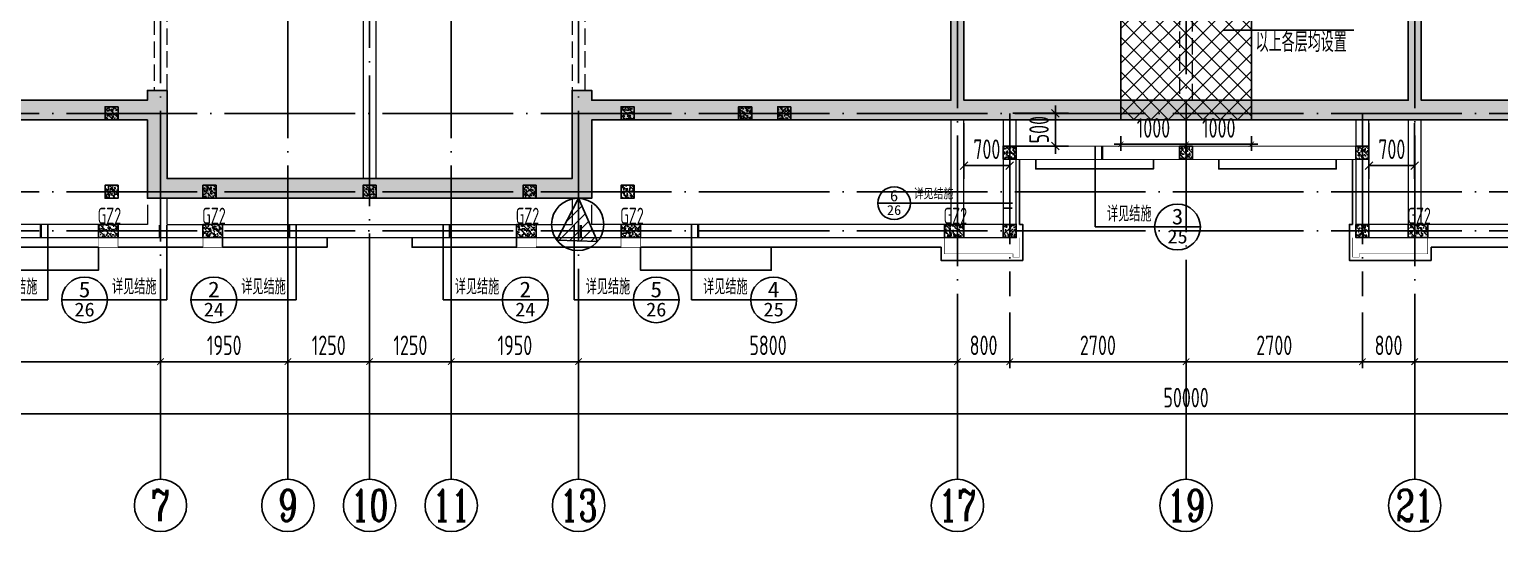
# Model space of a CAD drawing. Extents: x -668857 to 154266, y -275694 to 291306.
# Drawn here: x -219674 to -197167, y 189597 to 197281 of the extents above; entities that cross this region are included whole.
import ezdxf
from ezdxf.enums import TextEntityAlignment as Align

# ---------------------------------------------------------------- set-up
doc = ezdxf.new("R2010")
doc.units = 0
doc.header["$LTSCALE"] = 1000
doc.linetypes.add('DASH', pattern=[0.35, 0.25, -0.1])
doc.linetypes.add('DOTE', pattern=[2.42, 2, -0.2, 0.02, -0.2])
doc.layers.get('0').update_dxf_attribs({"linetype": 'CONTINUOUS'})
doc.layers.get('DEFPOINTS').update_dxf_attribs({"linetype": 'CONTINUOUS'})
for name, color, linetype in [('A-AXIS', 1, 'CONTINUOUS'), ('A-DOTE', 10, 'DOTE'), ('AXIS_NUM', 7, 'CONTINUOUS'), ('DIM', 2, 'CONTINUOUS'), ('DIM_IDEN', 67, 'CONTINUOUS'), ('PUB_TEXT', 2, 'CONTINUOUS'), ('ROOF', 183, 'CONTINUOUS'), ('S-L主梁线', 4, 'DASH'), ('S-Q墙填充', 252, 'CONTINUOUS'), ('S-Q墙实线', 6, 'CONTINUOUS'), ('S-Q墙标注', 3, 'CONTINUOUS'), ('S-X详图标注', 3, 'CONTINUOUS'), ('S-Y一般标注', 3, 'CONTINUOUS'), ('S-构造柱', 212, 'CONTINUOUS'), ('S-构造柱编号', 130, 'CONTINUOUS'), ('S-楼板文字', 7, 'CONTINUOUS'), ('S-洞口边线', 7, 'CONTINUOUS'), ('后浇带', 8, 'CONTINUOUS'), ('看线', 251, 'CONTINUOUS'), ('配箍校核', 34, 'CONTINUOUS')]:
    doc.layers.add(name, color=color, linetype=linetype)
doc.styles.add('_TCH_AXIS', font='COMPLEX', dxfattribs={"bigfont": 'GBCBIG'})
doc.styles.add('_TCH_LABEL', font='simhei.ttf')
doc.styles.add('TSSD_Axis', font='complex.shx', dxfattribs={"width": 0.7, "bigfont": 'hztxt.shx'})
doc.styles.add('TSSD_DIMENSION', font='Tssdeng.shx', dxfattribs={"width": 0.7, "bigfont": 'tssdchn.shx'})
doc.styles.add('TSSD_REIN', font='tssdeng.shx', dxfattribs={"width": 0.7, "height": 300, "bigfont": 'tssdchn.shx'})
doc.styles.add('结构文字', font='zstxt.shx', dxfattribs={"width": 0.7, "bigfont": 'zshz.shx'})
doc.dimstyles.new('STRUCK', dxfattribs={"dimtxt": 400, "dimasz": 121, "dimexe": 200, "dimexo": 150, "dimgap": 115, "dimtad": 1, "dimdec": 0, "dimdsep": 46, "dimtxsty": '结构文字', "dimblk": 'ARCHTICK', "dimcen": 400, "dimclrd": 3, "dimclre": 3, "dimclrt": 7, "dimadec": 0, "dimazin": 0, "dimtfac": 1, "dimtdec": 0, "dimtix": 1, "dimtmove": 2, "dimatfit": 3, "dimldrblk": '_DIMX', "dimfxl": 0, "dimtolj": 1, "dimtzin": 0, "dimarcsym": 0})
doc.dimstyles.new('TSSD_100_100', dxfattribs={"dimtxt": 300, "dimasz": 100, "dimexe": 100, "dimexo": 250, "dimgap": 100, "dimtad": 1, "dimdec": 0, "dimzin": 0, "dimdsep": 46, "dimtxsty": 'TSSD_DIMENSION', "dimblk": 'ARCHTICK', "dimcen": 0, "dimdle": 100, "dimclrt": 7, "dimadec": 0, "dimazin": 0, "dimtfac": 1, "dimtdec": 0, "dimtix": 1, "dimtmove": 2, "dimatfit": 3, "dimldrblk": 'ARCHTICK', "dimfxl": 0, "dimtolj": 1, "dimtzin": 0, "dimarcsym": 0})
doc.dimstyles.new('TSSD_100_100$0', dxfattribs={"dimtxt": 300, "dimasz": 80, "dimexe": 100, "dimexo": 250, "dimgap": 100, "dimtad": 1, "dimdec": 0, "dimzin": 0, "dimdsep": 46, "dimtxsty": 'TSSD_DIMENSION', "dimblk": 'ARCHTICK', "dimcen": 0, "dimdle": 100, "dimclrd": 3, "dimclre": 3, "dimclrt": 7, "dimadec": 0, "dimazin": 0, "dimtfac": 1, "dimtdec": 0, "dimtix": 1, "dimtmove": 2, "dimatfit": 3, "dimldrblk": 'ARCHTICK', "dimfxl": 0, "dimtolj": 1, "dimtzin": 0, "dimarcsym": 0})

# ---------------------------------------------------------------- blocks, each defined once
blk = doc.blocks.new('_ArchTick')
at = {"color": 0, "linetype": 'ByBlock', "const_width": 0.15}
blk.add_lwpolyline([(-0.5, -0.5), (0.5, 0.5)], dxfattribs=at)
blk = doc.blocks.new('*D117')
at = {"layer": 'DEFPOINTS', "color": 0}
for p in [(8100, 3600), (13900, 3600), (13900, 2600)]:
    blk.add_point(p, dxfattribs=at)
at = {"layer": 'S-Y一般标注', "color": 0, "lineweight": -2}
for p, q in [((8100, 3350), (8100, 2500)), ((13900, 3350), (13900, 2500)), ((8000, 2600), (14000, 2600))]:
    blk.add_line(p, q, dxfattribs=at)
at = {"layer": 'S-Y一般标注', "color": 0, "lineweight": -2, "xscale": 100, "yscale": 100, "zscale": 100, "rotation": 180}
blk.add_blockref('_ArchTick', (8100, 2600), dxfattribs=at)
at = {"layer": 'S-Y一般标注', "color": 0, "lineweight": -2, "xscale": 100, "yscale": 100, "zscale": 100}
blk.add_blockref('_ArchTick', (13900, 2600), dxfattribs=at)
at = {"layer": 'S-Y一般标注', "color": 7, "insert": (11000, 2850), "char_height": 300, "attachment_point": 5, "style": 'TSSD_DIMENSION'}
blk.add_mtext('\\A1;5800', dxfattribs=at)
blk = doc.blocks.new('ts_axno')
at = {"color": 0, "linetype": 'ByBlock', "lineweight": -2}
blk.add_circle((0, 0), 0.5, dxfattribs=at)
at = {"color": 0, "linetype": 'ByBlock', "lineweight": -2, "style": 'TSSD_Axis', "width": 0.7}
blk.add_attdef('A', text='', height=0.6, dxfattribs=at).set_placement((0, 0), align=Align.MIDDLE_CENTER)
blk = doc.blocks.new('*D118')
at = {"layer": 'DEFPOINTS', "color": 0}
for p in [(18350, 3600), (20300, 3600), (20300, 2600)]:
    blk.add_point(p, dxfattribs=at)
at = {"layer": 'S-Y一般标注', "color": 0, "lineweight": -2}
for p, q in [((18350, 3350), (18350, 2500)), ((20300, 3350), (20300, 2500)), ((18250, 2600), (20400, 2600))]:
    blk.add_line(p, q, dxfattribs=at)
at = {"layer": 'S-Y一般标注', "color": 0, "lineweight": -2, "xscale": 100, "yscale": 100, "zscale": 100, "rotation": 180}
blk.add_blockref('_ArchTick', (18350, 2600), dxfattribs=at)
at = {"layer": 'S-Y一般标注', "color": 0, "lineweight": -2, "xscale": 100, "yscale": 100, "zscale": 100}
blk.add_blockref('_ArchTick', (20300, 2600), dxfattribs=at)
at = {"layer": 'S-Y一般标注', "color": 7, "insert": (19325, 2850), "char_height": 300, "attachment_point": 5, "style": 'TSSD_DIMENSION'}
blk.add_mtext('\\A1;1950', dxfattribs=at)
blk = doc.blocks.new('*D119')
at = {"layer": 'DEFPOINTS', "color": 0}
for p in [(20300, 3600), (26100, 3600), (26100, 2600)]:
    blk.add_point(p, dxfattribs=at)
at = {"layer": 'S-Y一般标注', "color": 0, "lineweight": -2}
for p, q in [((20300, 3350), (20300, 2500)), ((26100, 3350), (26100, 2500)), ((20200, 2600), (26200, 2600))]:
    blk.add_line(p, q, dxfattribs=at)
at = {"layer": 'S-Y一般标注', "color": 0, "lineweight": -2, "xscale": 100, "yscale": 100, "zscale": 100, "rotation": 180}
blk.add_blockref('_ArchTick', (20300, 2600), dxfattribs=at)
at = {"layer": 'S-Y一般标注', "color": 0, "lineweight": -2, "xscale": 100, "yscale": 100, "zscale": 100}
blk.add_blockref('_ArchTick', (26100, 2600), dxfattribs=at)
at = {"layer": 'S-Y一般标注', "color": 7, "insert": (23200, 2850), "char_height": 300, "attachment_point": 5, "style": 'TSSD_DIMENSION'}
blk.add_mtext('\\A1;5800', dxfattribs=at)
blk = doc.blocks.new('*D120')
at = {"layer": 'DEFPOINTS', "color": 0}
for p in [(26100, 3600), (26900, 3600), (26900, 2600)]:
    blk.add_point(p, dxfattribs=at)
at = {"layer": 'S-Y一般标注', "color": 0, "lineweight": -2}
for p, q in [((26100, 3350), (26100, 2500)), ((26900, 3350), (26900, 2500)), ((26000, 2600), (27000, 2600))]:
    blk.add_line(p, q, dxfattribs=at)
at = {"layer": 'S-Y一般标注', "color": 0, "lineweight": -2, "xscale": 100, "yscale": 100, "zscale": 100, "rotation": 180}
blk.add_blockref('_ArchTick', (26100, 2600), dxfattribs=at)
at = {"layer": 'S-Y一般标注', "color": 0, "lineweight": -2, "xscale": 100, "yscale": 100, "zscale": 100}
blk.add_blockref('_ArchTick', (26900, 2600), dxfattribs=at)
at = {"layer": 'S-Y一般标注', "color": 7, "insert": (26500, 2850), "char_height": 300, "attachment_point": 5, "style": 'TSSD_DIMENSION'}
blk.add_mtext('\\A1;800', dxfattribs=at)
blk = doc.blocks.new('*D121')
at = {"layer": 'DEFPOINTS', "color": 0}
for p in [(26900, 3600), (29600, 3600), (29600, 2600)]:
    blk.add_point(p, dxfattribs=at)
at = {"layer": 'S-Y一般标注', "color": 0, "lineweight": -2}
for p, q in [((26900, 3350), (26900, 2500)), ((29600, 3350), (29600, 2500)), ((26800, 2600), (29700, 2600))]:
    blk.add_line(p, q, dxfattribs=at)
at = {"layer": 'S-Y一般标注', "color": 0, "lineweight": -2, "xscale": 100, "yscale": 100, "zscale": 100, "rotation": 180}
blk.add_blockref('_ArchTick', (26900, 2600), dxfattribs=at)
at = {"layer": 'S-Y一般标注', "color": 0, "lineweight": -2, "xscale": 100, "yscale": 100, "zscale": 100}
blk.add_blockref('_ArchTick', (29600, 2600), dxfattribs=at)
at = {"layer": 'S-Y一般标注', "color": 7, "insert": (28250, 2850), "char_height": 300, "attachment_point": 5, "style": 'TSSD_DIMENSION'}
blk.add_mtext('\\A1;2700', dxfattribs=at)
blk = doc.blocks.new('*D122')
at = {"layer": 'DEFPOINTS', "color": 0}
for p in [(32300, 3600), (33100, 3600), (33100, 2600)]:
    blk.add_point(p, dxfattribs=at)
at = {"layer": 'S-Y一般标注', "color": 0, "lineweight": -2}
for p, q in [((32300, 3350), (32300, 2500)), ((33100, 3350), (33100, 2500)), ((32200, 2600), (33200, 2600))]:
    blk.add_line(p, q, dxfattribs=at)
at = {"layer": 'S-Y一般标注', "color": 0, "lineweight": -2, "xscale": 100, "yscale": 100, "zscale": 100, "rotation": 180}
blk.add_blockref('_ArchTick', (32300, 2600), dxfattribs=at)
at = {"layer": 'S-Y一般标注', "color": 0, "lineweight": -2, "xscale": 100, "yscale": 100, "zscale": 100}
blk.add_blockref('_ArchTick', (33100, 2600), dxfattribs=at)
at = {"layer": 'S-Y一般标注', "color": 7, "insert": (32700, 2850), "char_height": 300, "attachment_point": 5, "style": 'TSSD_DIMENSION'}
blk.add_mtext('\\A1;800', dxfattribs=at)
blk = doc.blocks.new('*D123')
at = {"layer": 'DEFPOINTS', "color": 0}
for p in [(33100, 3600), (38900, 3600), (38900, 2600)]:
    blk.add_point(p, dxfattribs=at)
at = {"layer": 'S-Y一般标注', "color": 0, "lineweight": -2}
for p, q in [((33100, 3350), (33100, 2500)), ((38900, 3350), (38900, 2500)), ((33000, 2600), (39000, 2600))]:
    blk.add_line(p, q, dxfattribs=at)
at = {"layer": 'S-Y一般标注', "color": 0, "lineweight": -2, "xscale": 100, "yscale": 100, "zscale": 100, "rotation": 180}
blk.add_blockref('_ArchTick', (33100, 2600), dxfattribs=at)
at = {"layer": 'S-Y一般标注', "color": 0, "lineweight": -2, "xscale": 100, "yscale": 100, "zscale": 100}
blk.add_blockref('_ArchTick', (38900, 2600), dxfattribs=at)
at = {"layer": 'S-Y一般标注', "color": 7, "insert": (36000, 2850), "char_height": 300, "attachment_point": 5, "style": 'TSSD_DIMENSION'}
blk.add_mtext('\\A1;5800', dxfattribs=at)
blk = doc.blocks.new('*D128')
at = {"layer": 'DEFPOINTS', "color": 0}
for p in [(4600, 3600), (54600, 3600), (54600, 1800)]:
    blk.add_point(p, dxfattribs=at)
at = {"layer": 'S-Y一般标注', "color": 0, "lineweight": -2}
for p, q in [((4600, 3350), (4600, 1700)), ((54600, 3350), (54600, 1700)), ((4500, 1800), (54700, 1800))]:
    blk.add_line(p, q, dxfattribs=at)
at = {"layer": 'S-Y一般标注', "color": 0, "lineweight": -2, "xscale": 100, "yscale": 100, "zscale": 100, "rotation": 180}
blk.add_blockref('_ArchTick', (4600, 1800), dxfattribs=at)
at = {"layer": 'S-Y一般标注', "color": 0, "lineweight": -2, "xscale": 100, "yscale": 100, "zscale": 100}
blk.add_blockref('_ArchTick', (54600, 1800), dxfattribs=at)
at = {"layer": 'S-Y一般标注', "color": 7, "insert": (29600, 2050), "char_height": 300, "attachment_point": 5, "style": 'TSSD_DIMENSION'}
blk.add_mtext('\\A1;50000', dxfattribs=at)
blk = doc.blocks.new('*D129')
at = {"layer": 'DEFPOINTS', "color": 0}
for p in [(13900, 3600), (15850, 3600), (15850, 2600)]:
    blk.add_point(p, dxfattribs=at)
at = {"layer": 'S-Y一般标注', "color": 0, "lineweight": -2}
for p, q in [((13900, 3350), (13900, 2500)), ((15850, 3350), (15850, 2500)), ((13800, 2600), (15950, 2600))]:
    blk.add_line(p, q, dxfattribs=at)
at = {"layer": 'S-Y一般标注', "color": 0, "lineweight": -2, "xscale": 100, "yscale": 100, "zscale": 100, "rotation": 180}
blk.add_blockref('_ArchTick', (13900, 2600), dxfattribs=at)
at = {"layer": 'S-Y一般标注', "color": 0, "lineweight": -2, "xscale": 100, "yscale": 100, "zscale": 100}
blk.add_blockref('_ArchTick', (15850, 2600), dxfattribs=at)
at = {"layer": 'S-Y一般标注', "color": 7, "insert": (14875, 2850), "char_height": 300, "attachment_point": 5, "style": 'TSSD_DIMENSION'}
blk.add_mtext('\\A1;1950', dxfattribs=at)
blk = doc.blocks.new('*D131')
at = {"layer": 'DEFPOINTS', "color": 0}
for p in [(29600, 3600), (32300, 3600), (32300, 2600)]:
    blk.add_point(p, dxfattribs=at)
at = {"layer": 'S-Y一般标注', "color": 0, "lineweight": -2}
for p, q in [((29600, 3350), (29600, 2500)), ((32300, 3350), (32300, 2500)), ((29500, 2600), (32400, 2600))]:
    blk.add_line(p, q, dxfattribs=at)
at = {"layer": 'S-Y一般标注', "color": 0, "lineweight": -2, "xscale": 100, "yscale": 100, "zscale": 100, "rotation": 180}
blk.add_blockref('_ArchTick', (29600, 2600), dxfattribs=at)
at = {"layer": 'S-Y一般标注', "color": 0, "lineweight": -2, "xscale": 100, "yscale": 100, "zscale": 100}
blk.add_blockref('_ArchTick', (32300, 2600), dxfattribs=at)
at = {"layer": 'S-Y一般标注', "color": 7, "insert": (30950, 2850), "char_height": 300, "attachment_point": 5, "style": 'TSSD_DIMENSION'}
blk.add_mtext('\\A1;2700', dxfattribs=at)
blk = doc.blocks.new('*D147')
at = {"layer": 'DEFPOINTS', "color": 0}
for p in [(15850, 3600), (17100, 3600), (17100, 2600)]:
    blk.add_point(p, dxfattribs=at)
at = {"layer": 'S-Y一般标注', "color": 0, "lineweight": -2}
for p, q in [((15850, 3350), (15850, 2500)), ((17100, 3350), (17100, 2500)), ((15750, 2600), (17200, 2600))]:
    blk.add_line(p, q, dxfattribs=at)
at = {"layer": 'S-Y一般标注', "color": 0, "lineweight": -2, "xscale": 100, "yscale": 100, "zscale": 100, "rotation": 180}
blk.add_blockref('_ArchTick', (15850, 2600), dxfattribs=at)
at = {"layer": 'S-Y一般标注', "color": 0, "lineweight": -2, "xscale": 100, "yscale": 100, "zscale": 100}
blk.add_blockref('_ArchTick', (17100, 2600), dxfattribs=at)
at = {"layer": 'S-Y一般标注', "color": 7, "insert": (16475, 2850), "char_height": 300, "attachment_point": 5, "style": 'TSSD_DIMENSION'}
blk.add_mtext('\\A1;1250', dxfattribs=at)
blk = doc.blocks.new('*D148')
at = {"layer": 'DEFPOINTS', "color": 0}
for p in [(17100, 3600), (18350, 3600), (18350, 2600)]:
    blk.add_point(p, dxfattribs=at)
at = {"layer": 'S-Y一般标注', "color": 0, "lineweight": -2}
for p, q in [((17100, 3350), (17100, 2500)), ((18350, 3350), (18350, 2500)), ((17000, 2600), (18450, 2600))]:
    blk.add_line(p, q, dxfattribs=at)
at = {"layer": 'S-Y一般标注', "color": 0, "lineweight": -2, "xscale": 100, "yscale": 100, "zscale": 100, "rotation": 180}
blk.add_blockref('_ArchTick', (17100, 2600), dxfattribs=at)
at = {"layer": 'S-Y一般标注', "color": 0, "lineweight": -2, "xscale": 100, "yscale": 100, "zscale": 100}
blk.add_blockref('_ArchTick', (18350, 2600), dxfattribs=at)
at = {"layer": 'S-Y一般标注', "color": 7, "insert": (17725, 2850), "char_height": 300, "attachment_point": 5, "style": 'TSSD_DIMENSION'}
blk.add_mtext('\\A1;1250', dxfattribs=at)
blk = doc.blocks.new('20210803.08135812')
at = {"color": 30, "const_width": 8}
for points in [[(8600, 500), (8600, 350), (8900, 350), (8900, 500)], [(10200, 500), (10200, 350), (10500, 350), (10500, 500)], [(15300, 500), (15300, 350), (15000, 350), (15000, 500)], [(16900, 500), (16900, 350), (16600, 350), (16600, 500)], [(22700, 500), (22700, 200), (22600, 200), (22600, 250), (21550, 250), (21550, 500)], [(27800, 500), (27800, 200), (27900, 200), (27900, 250), (28950, 250), (28950, 500)]]:
    blk.add_lwpolyline(points, dxfattribs=at)
at = {"layer": '看线', "color": 202, "ltscale": 0.5}
for points in [[(22700, 1700), (22700, 700)], [(24750, 1700), (24750, 1550), (22950, 1550), (22950, 1700)], [(25750, 1700), (25750, 1550), (27550, 1550), (27550, 1700)], [(27800, 1700), (27800, 700)], [(10500, 500), (10500, 350), (12100, 350), (12100, 500)], [(15000, 500), (15000, 350), (13400, 350), (13400, 500)], [(4000, 350), (8600, 350)], [(6600, 350), (6600, 0), (8600, 0), (8600, 350)], [(8900, 350), (10200, 350)], [(16600, 350), (15300, 350)], [(18900, 350), (18900, 0), (16900, 0), (16900, 350)], [(21500, 350), (16900, 350)], [(29000, 350), (33600, 350)]]:
    blk.add_lwpolyline(points, dxfattribs=at)
at = {"layer": '看线', "color": 201}
for points in [[(22700, 700), (22750, 700), (22750, 150), (21500, 150), (21500, 350)], [(27800, 700), (27750, 700), (27750, 150), (29000, 150), (29000, 350)]]:
    blk.add_lwpolyline(points, dxfattribs=at)
blk = doc.blocks.new('20210807.15313460')
at = {"layer": 'S-Q墙填充', "ltscale": 0.5}
h = blk.add_hatch(dxfattribs=at)
h.set_pattern_fill('ARMORED', color=252, scale=30, style=0)
h.set_pattern_definition([(50, (11951.9, 28771.39), (215.17805, -18.82564), [22.5, -247.5]), (355, (11951.9, 28771.4), (-41.6254, 225.65764), [18, -198]), (100.4514, (11969.82, 28769.82), (173.5528, 206.83186), [19.12206, -210.34263]), (46.1842, (11951.9, 28831.4), (320.1723, -49.6557), [33.75, -371.25]), (96.6356, (11978.57, 28827.25), (280.3988, 292.2354), [28.6831, -315.5139]), (351.1842, (11951.9, 28831.4), (280.3986, 292.2356), [27, -297]), (21, (11981.9, 28816.39), (179.07212, -120.78567), [22.5, -247.5]), (326, (11981.9, 28816.4), (72.9946, 217.545), [18, -198]), (71.4514, (11996.82, 28806.32), (252.0668, 96.75915), [19.12206, -210.34263]), (37.5, (11951.89, 28771.39), (3.647957, 99.868156), [0, -195.6, 0, -201, 0, -198.75]), (7.5, (11951.89, 28771.39), (78.92086, 118.32351), [0, -114.6, 0, -191.1, 0, -75.75]), (327.5, (11884.99, 28771.39), (160.14673, -6.76646), [0, -75, 0, -234, 0, -310.5]), (317.5, (11855, 28771.39), (174.95585, 30.0315), [0, -97.5, 0, -155.4, 0, -220.5]), (45, (11951.9, 28771.39), (-106.06602, 106.06602), [])])
h.paths.add_polyline_path([(111116, 66140), (109616, 66140), (109216, 66140), (106316, 66140), (105866, 66140), (104966, 66140), (104516, 66140), (102916, 66140), (102916, 67040), (102916, 67940), (102366, 67940), (100716, 67940), (100116, 67942), (100115, 68190), (96916, 68190), (96916, 67940), (96316, 67940), (94716, 67940), (94116, 67940), (94116, 67040), (94116, 66140), (81316, 66140), (80866, 66140), (79966, 66140), (79516, 66140), (77916, 66140), (77916, 67040), (77916, 67940), (77366, 67940), (75715, 67940), (75116, 67940), (75116, 68190), (71916, 68190), (71916, 67940), (71316, 67940), (69716, 67940), (69116, 67940), (69116, 67040), (69116, 66140), (60916, 66140), (60916, 63240), (60916, 60640), (60916, 58640), (63616, 58640), (70116, 58639), (70116, 57440), (71166, 57440), (73516, 57440), (75866, 57440), (76916, 57440), (76916, 58640), (82516, 58640), (83416, 58640), (86016, 58640), (88616, 58640), (89516, 58640), (95216, 58640), (95216, 57440), (96166, 57440), (98516, 57440), (100866, 57440), (101816, 57440), (101816, 58640), (107516, 58640), (108416, 58640), (111116, 58640)])
h.paths.add_polyline_path([(64616, 58940), (64616, 60290), (64416, 60290), (64416, 58940), (63616, 58940), (61216, 58940), (61216, 60640), (61216, 63140), (61816, 63140), (61816, 63340), (61216, 63340), (61216, 65840), (61516, 65840), (62416, 65840), (62716, 65840), (62716, 65290), (62916, 65290), (62916, 65840), (65616, 65840), (65616, 63140), (65816, 63140), (65816, 65840), (66166, 65840), (67066, 65840), (67416, 65840), (67416, 65140), (67616, 65140), (67616, 65840), (69416, 65840), (69416, 67040), (69416, 67640), (69716, 67640), (71316, 67640), (72016, 67640), (72016, 66540), (72216, 66540), (72216, 67840), (72216, 67890), (74816, 67890), (74816, 67840), (74816, 66540), (75016, 66540), (75016, 67640), (75715, 67640), (77366, 67640), (77616, 67640), (77616, 67040), (77616, 65840), (79416, 65840), (79416, 65140), (79616, 65140), (79616, 65840), (79966, 65840), (80866, 65840), (81216, 65840), (81216, 63140), (81416, 63140), (81416, 65840), (84116, 65840), (84116, 63140), (84316, 63140), (84316, 65840), (84616, 65840), (85616, 65840), (85916, 65840), (85916, 65840), (86116, 65840), (86116, 65840), (86416, 65840), (87416, 65840), (87716, 65840), (87716, 63139), (87916, 63139), (87916, 65840), (90616, 65840), (90616, 63140), (90816, 63140), (90816, 65840), (91166, 65840), (92066, 65840), (92416, 65840), (92416, 65140), (92616, 65140), (92616, 65840), (94416, 65840), (94416, 67040), (94416, 67640), (94716, 67640), (96316, 67640), (97016, 67640), (97016, 66540), (97216, 66540), (97216, 67890), (99816, 67890), (99816, 66540), (100016, 66540), (100016, 67640), (100716, 67640), (102366, 67640), (102616, 67640), (102616, 67040), (102616, 65840), (104416, 65840), (104416, 65140), (104616, 65140), (104616, 65840), (104966, 65840), (105866, 65840), (106216, 65840), (106216, 63140), (106416, 63140), (106416, 65840), (109116, 65840), (109116, 65290), (109316, 65290), (109316, 65840), (109616, 65840), (110516, 65840), (110816, 65840), (110816, 63340), (110216, 63340), (110216, 63140), (110816, 63140), (110816, 60640), (110816, 58940), (108416, 58940), (107616, 58940), (107616, 60290), (107416, 60290), (107416, 58940), (101816, 58940), (101816, 59090), (101516, 59090), (101516, 58740), (101516, 57740), (100866, 57740), (98516, 57740), (96166, 57740), (95516, 57740), (95516, 58740), (95516, 59090), (95216, 59090), (95216, 58940), (89616, 58940), (89616, 60290), (89416, 60290), (89416, 58940), (88616, 58940), (86016, 58940), (83416, 58940), (82616, 58940), (82616, 60290), (82416, 60290), (82416, 58940), (76916, 58939), (76916, 59090), (76616, 59090), (76616, 58739), (76616, 57740), (75866, 57740), (73516, 57740), (71166, 57740), (70416, 57740), (70416, 58739), (70416, 59090), (70116, 59090), (70116, 58939)], flags=16)
at = {"layer": 'S-L主梁线', "linetype": 'DASH', "lineweight": 18}
for p, q in [((85916, 63140), (85916, 58940)), ((86116, 58940), (86116, 63140)), ((70216, 60189), (70216, 59090)), ((70416, 59090), (70416, 60189)), ((76616, 60189), (76616, 59090)), ((76816, 59090), (76816, 60189))]:
    blk.add_line(p, q, dxfattribs=at)
at = {"layer": 'S-L主梁线', "linetype": 'ByBlock', "lineweight": 18}
for p, q in [((73416, 61640), (73416, 57740)), ((73616, 57740), (73616, 61640)), ((82416, 58640), (82416, 57040)), ((82616, 57040), (82616, 58640)), ((83216, 58640), (83216, 57040)), ((83416, 56840), (83416, 58640)), ((88616, 58640), (88616, 56840)), ((88816, 57040), (88816, 58640)), ((89416, 58640), (89416, 57040)), ((89616, 57040), (89616, 58640)), ((83416, 58235), (88616, 58240)), ((83416, 58035), (88616, 58040)), ((70416, 57040), (70416, 57440)), ((76616, 57440), (76616, 57040)), ((70116, 57340), (70116, 57040)), ((76916, 57040), (76916, 57340)), ((70116, 57040), (64616, 57040)), ((70416, 57040), (76616, 57040)), ((82416, 57040), (76916, 57040)), ((83216, 57040), (82616, 57040)), ((89416, 57040), (88816, 57040)), ((95216, 57040), (89616, 57040)), ((64516, 56840), (70416, 56840)), ((70416, 56840), (76616, 56840)), ((76616, 56840), (82516, 56840)), ((82516, 56840), (83416, 56840)), ((88616, 56840), (89516, 56840)), ((89516, 56840), (95516, 56840))]:
    blk.add_line(p, q, dxfattribs=at)
at = {"layer": 'S-Q墙实线'}
for points in [[(60916, 58640), (70116, 58639), (70116, 57440), (70966, 57440), (73516, 57440), (76066, 57440), (76916, 57440), (76916, 58640), (95216, 58640), (95216, 57440), (101816, 57440)], [(95216, 58940), (89616, 58940), (89616, 60290)], [(89416, 60290), (89416, 58940), (88716, 58940), (88616, 58940), (86016, 58940), (83416, 58940), (83316, 58940), (82616, 58940), (82616, 60290)], [(82416, 60290), (82416, 58940), (76916, 58939), (76916, 59090), (76616, 59090), (76616, 58839), (76616, 57740), (70416, 57740), (70416, 58839), (70416, 59090), (70116, 59090), (70116, 58939), (64616, 58940)]]:
    blk.add_lwpolyline(points, dxfattribs=at)
blk = doc.blocks.new('20210730.02141516')
at = {"layer": 'S-构造柱'}
h = blk.add_hatch(dxfattribs=at)
h.set_pattern_fill('ARMORED', color=256, scale=15, angle=-90, style=0)
h.set_pattern_definition([(320, (-154189.41, 3278673.45), (-9.4128202, -107.5890274), [11.25, -123.75]), (265, (-154189.41, 3278673.45), (112.82882, 20.8127), [9, -99]), (10.4514, (-154190.19, 3278664.49), (103.4159313, -86.7764073), [9.5610285, -105.1713168]), (316.1842, (-154159.41, 3278673.45), (-24.827852, -160.0861573), [16.875, -185.625]), (6.6356, (-154161.48, 3278660.11), (146.117681, -140.199406), [14.341543, -157.75695]), (261.1842, (-154159.41, 3278673.45), (146.11779, -140.199292), [13.5, -148.5]), (291, (-154166.91, 3278658.45), (-60.3928336, -89.5360578), [11.25, -123.75]), (236, (-154166.91, 3278658.45), (108.7725068, -36.4972998), [9, -99]), (341.4514, (-154171.94, 3278650.99), (48.3795745, -126.0333943), [9.5610285, -105.1713168]), (307.5, (-154189.41, 3278673.454), (49.93407807, -1.8239783), [0, -97.8, 0, -100.5, 0, -99.375]), (277.5, (-154189.41, 3278673.454), (59.1617568, -39.4604306), [0, -57.3, 0, -95.55, 0, -37.875]), (237.5, (-154189.41, 3278706.904), (-3.38323076, -80.07336543), [0, -37.5, 0, -117, 0, -155.25]), (227.5, (-154189.41, 3278721.904), (15.0157473, -87.4779254), [0, -48.75, 0, -77.7, 0, -110.25]), (315, (-154189.41, 3278673.454), (53.0330086, 53.0330086), [])])
h.paths.add_polyline_path([(200, 200), (200, 0), (0, 0), (0, 200)])
blk.add_lwpolyline([(200, 200), (200, 0), (0, 0), (0, 200)], close=True, dxfattribs=at)
blk = doc.blocks.new('20210809.18224761')
at = {"layer": 'S-构造柱'}
h = blk.add_hatch(dxfattribs=at)
h.set_pattern_fill('ARMORED', color=256, scale=15, angle=-90, style=0)
h.set_pattern_definition([(320, (-154189.41, 3278673.45), (-9.4128202, -107.5890274), [11.25, -123.75]), (265, (-154189.41, 3278673.45), (112.82882, 20.8127), [9, -99]), (10.4514, (-154190.19, 3278664.49), (103.4159313, -86.7764073), [9.5610285, -105.1713168]), (316.1842, (-154159.41, 3278673.45), (-24.827852, -160.0861573), [16.875, -185.625]), (6.6356, (-154161.48, 3278660.11), (146.117681, -140.199406), [14.341543, -157.75695]), (261.1842, (-154159.41, 3278673.45), (146.11779, -140.199292), [13.5, -148.5]), (291, (-154166.91, 3278658.45), (-60.3928336, -89.5360578), [11.25, -123.75]), (236, (-154166.91, 3278658.45), (108.7725068, -36.4972998), [9, -99]), (341.4514, (-154171.94, 3278650.99), (48.3795745, -126.0333943), [9.5610285, -105.1713168]), (307.5, (-154189.41, 3278673.454), (49.93407807, -1.8239783), [0, -97.8, 0, -100.5, 0, -99.375]), (277.5, (-154189.41, 3278673.454), (59.1617568, -39.4604306), [0, -57.3, 0, -95.55, 0, -37.875]), (237.5, (-154189.41, 3278706.904), (-3.38323076, -80.07336543), [0, -37.5, 0, -117, 0, -155.25]), (227.5, (-154189.41, 3278721.904), (15.0157473, -87.4779254), [0, -48.75, 0, -77.7, 0, -110.25]), (315, (-154189.41, 3278673.454), (53.0330086, 53.0330086), [])])
h.paths.add_polyline_path([(300, 200), (300, 0), (0, 0), (0, 200)])
blk.add_lwpolyline([(300, 200), (300, 0), (0, 0), (0, 200)], close=True, dxfattribs=at)
blk = doc.blocks.new('20210809.18235135')
at = {"layer": '配箍校核'}
blk.add_blockref('20210809.18224761', (12, 0), dxfattribs=at)
at = {"layer": 'S-构造柱编号', "color": 2, "linetype": 'ByBlock', "style": 'TSSD_REIN', "width": 0.65}
blk.add_text('GZ2', height=250, dxfattribs=at).set_placement((0, 206, 0))
blk = doc.blocks.new('20210809.18285270')
at = {"layer": 'ROOF'}
for p in [(8550, 1800), (16450, 1800), (18250, 1800), (18850, 1800), (22299, 1200), (25000, 1200), (10050, 600), (12500, 600), (14950, 600), (16450, 600)]:
    blk.add_blockref('20210730.02141516', p, dxfattribs=at)
at = {"layer": 'ROOF', "rotation": 359.9999999538236}
for p in [(27700, 1200), (8550, 600), (27700, 0)]:
    blk.add_blockref('20210730.02141516', p, dxfattribs=at)
at = {"layer": 'ROOF', "xscale": -1, "rotation": 4.61764226855621e-08}
blk.add_blockref('20210730.02141516', (22500, 0), dxfattribs=at)
at = {"layer": '配箍校核'}
for p in [(8438, 0), (10038, 0), (14838, 0), (16438, 0), (21388, 0), (28488, 0)]:
    blk.add_blockref('20210809.18235135', p, dxfattribs=at)
blk = doc.blocks.new('*D296')
at = {"layer": 'DEFPOINTS', "color": 0}
for p in [(-186959, 202189), (-186259, 202189), (-186959, 201389)]:
    blk.add_point(p, dxfattribs=at)
at = {"layer": 'S-Q墙标注', "color": 3, "lineweight": -2}
for p, q in [((-186959, 202039), (-186959, 201189)), ((-186259, 202039), (-186259, 201189)), ((-186259, 201389), (-186959, 201389))]:
    blk.add_line(p, q, dxfattribs=at)
at = {"layer": 'S-Q墙标注', "color": 3, "lineweight": -2, "xscale": 121, "yscale": 121, "zscale": 121, "rotation": 180}
blk.add_blockref('_ArchTick', (-186959, 201389), dxfattribs=at)
at = {"layer": 'S-Q墙标注', "color": 3, "lineweight": -2, "xscale": 121, "yscale": 121, "zscale": 121}
blk.add_blockref('_ArchTick', (-186259, 201389), dxfattribs=at)
at = {"layer": 'S-Q墙标注', "color": 7, "insert": (-186609, 201639), "char_height": 300, "attachment_point": 5, "style": 'TSSD_REIN'}
blk.add_mtext('\\A1;700', dxfattribs=at)
blk = doc.blocks.new('_DIMX')
blk.add_line((-150, 0), (150, 0))
at = {"const_width": 50}
blk.add_lwpolyline([(-70, -70), (70, 70)], dxfattribs=at)
blk = doc.blocks.new('*D301')
at = {"layer": 'DEFPOINTS', "color": 0}
for p in [(-193159, 202189), (-192459, 202189), (-193159, 201389)]:
    blk.add_point(p, dxfattribs=at)
at = {"layer": 'S-Q墙标注', "color": 3, "lineweight": -2}
for p, q in [((-193159, 202039), (-193159, 201189)), ((-192459, 202039), (-192459, 201189)), ((-192459, 201389), (-193159, 201389))]:
    blk.add_line(p, q, dxfattribs=at)
at = {"layer": 'S-Q墙标注', "color": 3, "lineweight": -2, "xscale": 121, "yscale": 121, "zscale": 121, "rotation": 180}
blk.add_blockref('_ArchTick', (-193159, 201389), dxfattribs=at)
at = {"layer": 'S-Q墙标注', "color": 3, "lineweight": -2, "xscale": 121, "yscale": 121, "zscale": 121}
blk.add_blockref('_ArchTick', (-192459, 201389), dxfattribs=at)
at = {"layer": 'S-Q墙标注', "color": 7, "insert": (-192809, 201639), "char_height": 300, "attachment_point": 5, "style": 'TSSD_REIN'}
blk.add_mtext('\\A1;700', dxfattribs=at)
blk = doc.blocks.new('*D304')
at = {"layer": 'DEFPOINTS', "color": 0}
for p in [(-192559, 202189), (-191759, 202189), (-192559, 201689)]:
    blk.add_point(p, dxfattribs=at)
at = {"layer": 'S-Q墙标注', "color": 3, "lineweight": -2}
for p, q in [((-192409, 202189), (-191559, 202189)), ((-191759, 202189), (-191759, 202310)), ((-191759, 201689), (-191759, 202189)), ((-192409, 201689), (-191559, 201689)), ((-191759, 201689), (-191759, 201568))]:
    blk.add_line(p, q, dxfattribs=at)
at = {"layer": 'S-Q墙标注', "color": 3, "lineweight": -2, "xscale": 121, "yscale": 121, "zscale": 121}
for p, rotation in [((-191759, 202189), 270), ((-191759, 201689), 90)]:
    blk.add_blockref('_ArchTick', p, dxfattribs=dict(at, rotation=rotation))
at = {"layer": 'S-Q墙标注', "color": 7, "insert": (-192009, 201939), "char_height": 300, "attachment_point": 5, "rotation": 90, "style": 'TSSD_REIN'}
blk.add_mtext('\\A1;500', dxfattribs=at)
blk = doc.blocks.new('20210811.10154474')
at = {"layer": 'DIM_IDEN'}
for p, q in [((23957, 2705), (23957, 1466)), ((21127, 1830), (20627, 1830)), ((22243, 1830), (21127, 1830)), ((22690, 1830), (22243, 1830)), ((7920, 1505), (7920, 350)), ((9743, 1495), (9743, 350)), ((11722, 1505), (11722, 350)), ((13972, 1505), (13972, 350)), ((15977, 1495), (15977, 350)), ((17774, 1505), (17774, 350)), ((23957, 1466), (24866, 1466)), ((25566, 1466), (24866, 1466)), ((7920, 350), (7011, 350)), ((8834, 350), (8134, 350)), ((9743, 350), (8834, 350)), ((10813, 350), (10113, 350)), ((11722, 350), (10813, 350)), ((13972, 350), (14881, 350)), ((15581, 350), (14881, 350)), ((15977, 350), (16886, 350)), ((17586, 350), (16886, 350)), ((17774, 350), (18683, 350)), ((19383, 350), (18683, 350))]:
    blk.add_line(p, q, dxfattribs=at)
for points, const_width in [([(24062, 2705), (24062, 2505)], 35), ([(22690, 1755), (22547, 1755)], 25), ([(7815, 1505), (7815, 1305)], 35), ([(9638, 1495), (9638, 1295)], 35), ([(11617, 1505), (11617, 1305)], 35), ([(14077, 1505), (14077, 1305)], 35), ([(16082, 1495), (16082, 1295)], 35), ([(17879, 1505), (17879, 1305)], 35)]:
    blk.add_lwpolyline(points, dxfattribs=dict(at, const_width=const_width))
for centre, radius in [((20877, 1830), 250), ((25216, 1466), 350), ((8484, 350), 350), ((10463, 350), 350), ((15231, 350), 350), ((17236, 350), 350), ((19033, 350), 350)]:
    blk.add_circle(centre, radius, dxfattribs=at)
at = {"layer": 'PUB_TEXT', "style": '_TCH_LABEL'}
for s, height, width, p, p2 in [('6', 173, 1.011364, (20814, 1858), (20940, 1858)), ('26', 151.4, 1.017143, (20766, 1649), (20987, 1649)), ('3', 242, 1.00565, (25129, 1505), (25304, 1505)), ('25', 211.6, 1.022989, (25061, 1214), (25372, 1214)), ('5', 241, 1.028902, (8395, 389), (8573, 389)), ('2', 241, 1.022989, (10374, 389), (10552, 389)), ('2', 241, 1.022989, (15142, 389), (15320, 389)), ('5', 241, 1.028902, (17147, 389), (17325, 389)), ('4', 241, 1.034884, (18943, 389), (19123, 389)), ('26', 212, 1.017143, (8329, 97), (8639, 97)), ('24', 212.3, 1.011364, (10309, 97), (10618, 97)), ('24', 212.3, 1.011364, (15077, 97), (15385, 97)), ('26', 212, 1.017143, (17081, 97), (17391, 97)), ('25', 211.6, 1.022989, (18877, 98), (19189, 98))]:
    blk.add_text(s, height=height, dxfattribs=dict(at, width=width)).set_placement(p, p2, align=Align.FIT)
at = {"layer": 'PUB_TEXT', "style": '_TCH_AXIS'}
for height, p in [(168.8, (21177, 1889)), (236.3, (24137, 1549)), (236.3, (7081, 433)), (236.3, (8904, 433)), (236.3, (10883, 433)), (236.3, (14152, 433)), (236.3, (16156, 433)), (236.3, (17954, 433))]:
    blk.add_text('详见结施', height=height, dxfattribs=at).set_placement(p)
blk = doc.blocks.new('*D501')
at = {"layer": 'DEFPOINTS', "color": 0}
for p in [(-202966, 195897), (-201966, 195897), (-201966, 195524)]:
    blk.add_point(p, dxfattribs=at)
at = {"layer": 'DIM', "color": 3, "lineweight": -2}
for p, q in [((-202966, 195647), (-202966, 195424)), ((-201966, 195647), (-201966, 195424)), ((-203066, 195524), (-201866, 195524))]:
    blk.add_line(p, q, dxfattribs=at)
at = {"layer": 'DIM', "color": 3, "lineweight": -2, "xscale": 80, "yscale": 80, "zscale": 80, "rotation": 180}
blk.add_blockref('_ArchTick', (-202966, 195524), dxfattribs=at)
at = {"layer": 'DIM', "color": 3, "lineweight": -2, "xscale": 80, "yscale": 80, "zscale": 80}
blk.add_blockref('_ArchTick', (-201966, 195524), dxfattribs=at)
at = {"layer": 'DIM', "color": 7, "insert": (-202466, 195774), "char_height": 300, "attachment_point": 5, "style": 'TSSD_DIMENSION'}
blk.add_mtext('\\A1;1000', dxfattribs=at)
blk = doc.blocks.new('*D502')
at = {"layer": 'DEFPOINTS', "color": 0}
for p in [(-201966, 195897), (-200966, 195897), (-200966, 195524)]:
    blk.add_point(p, dxfattribs=at)
at = {"layer": 'DIM', "color": 3, "lineweight": -2}
for p, q in [((-201966, 195647), (-201966, 195424)), ((-200966, 195647), (-200966, 195424)), ((-202066, 195524), (-200866, 195524))]:
    blk.add_line(p, q, dxfattribs=at)
at = {"layer": 'DIM', "color": 3, "lineweight": -2, "xscale": 80, "yscale": 80, "zscale": 80, "rotation": 180}
blk.add_blockref('_ArchTick', (-201966, 195524), dxfattribs=at)
at = {"layer": 'DIM', "color": 3, "lineweight": -2, "xscale": 80, "yscale": 80, "zscale": 80}
blk.add_blockref('_ArchTick', (-200966, 195524), dxfattribs=at)
at = {"layer": 'DIM', "color": 7, "insert": (-201466, 195774), "char_height": 300, "attachment_point": 5, "style": 'TSSD_DIMENSION'}
blk.add_mtext('\\A1;1000', dxfattribs=at)
blk = doc.blocks.new('20210726.16350016')
at = {"layer": 'A-AXIS'}
for p, q in [((13900, 3600), (13900, 800)), ((15850, 3600), (15850, 800)), ((17100, 3600), (17100, 800)), ((18350, 3600), (18350, 800)), ((20300, 3600), (20300, 800)), ((26100, 3600), (26100, 800)), ((29600, 3600), (29600, 800)), ((33100, 3600), (33100, 800))]:
    blk.add_line(p, q, dxfattribs=at)
at = {"layer": 'A-DOTE'}
for p, q in [((29600, 21100), (29600, 3600)), ((13900.2, 13700), (13900, 3600)), ((20299.8, 13700), (20300, 3600)), ((15850, 3600), (15850, 11500)), ((18350, 3600), (18350, 11500)), ((26100, 10900), (26100, 3600)), ((33100, 10900), (33100, 3600)), ((17100, 9400), (17100, 3600)), ((55600, 6400), (3600, 6400)), ((26900, 6400), (26900, 3600)), ((32300, 6400), (32300, 3600)), ((55600, 5200), (3600, 5200)), ((55600, 4600), (3600, 4600))]:
    blk.add_line(p, q, dxfattribs=at)
at = {"layer": 'A-AXIS'}
ref = blk.add_blockref('ts_axno', (13900, 400), dxfattribs=dict(at, xscale=-800, yscale=800, zscale=800, rotation=180))
ref.add_attrib('5', '7', dxfattribs={"layer": 'AXIS_NUM', "height": 480, "style": 'TSSD_Axis', "width": 0.7}).set_placement((13900, 400), align=Align.MIDDLE_CENTER)
ref = blk.add_blockref('ts_axno', (15850, 400), dxfattribs=dict(at, xscale=-800, yscale=800, zscale=800, rotation=180))
ref.add_attrib('19', '9', dxfattribs={"layer": 'AXIS_NUM', "height": 480, "style": 'TSSD_Axis', "width": 0.7}).set_placement((15850, 400), align=Align.MIDDLE_CENTER)
ref = blk.add_blockref('ts_axno', (17100, 400), dxfattribs=dict(at, xscale=-800, yscale=800, zscale=800, rotation=180))
ref.add_attrib('8', '10', dxfattribs={"layer": 'AXIS_NUM', "height": 480, "style": 'TSSD_Axis', "width": 0.7}).set_placement((17100, 400), align=Align.MIDDLE_CENTER)
ref = blk.add_blockref('ts_axno', (18350, 400), dxfattribs=dict(at, xscale=-800, yscale=800, zscale=800, rotation=180))
ref.add_attrib('19', '11', dxfattribs={"layer": 'AXIS_NUM', "height": 480, "style": 'TSSD_Axis', "width": 0.7}).set_placement((18350, 400), align=Align.MIDDLE_CENTER)
ref = blk.add_blockref('ts_axno', (20300, 400), dxfattribs=dict(at, xscale=-800, yscale=800, zscale=800, rotation=180))
ref.add_attrib('8', '13', dxfattribs={"layer": 'AXIS_NUM', "height": 480, "style": 'TSSD_Axis', "width": 0.7}).set_placement((20300, 400), align=Align.MIDDLE_CENTER)
ref = blk.add_blockref('ts_axno', (26100, 400), dxfattribs=dict(at, xscale=-800, yscale=800, zscale=800, rotation=180))
ref.add_attrib('10', '17', dxfattribs={"layer": 'AXIS_NUM', "height": 480, "style": 'TSSD_Axis', "width": 0.7}).set_placement((26100, 400), align=Align.MIDDLE_CENTER)
ref = blk.add_blockref('ts_axno', (29600, 400), dxfattribs=dict(at, xscale=-800, yscale=800, zscale=800, rotation=180))
ref.add_attrib('13', '19', dxfattribs={"layer": 'AXIS_NUM', "height": 480, "style": 'TSSD_Axis', "width": 0.7}).set_placement((29600, 400), align=Align.MIDDLE_CENTER)
ref = blk.add_blockref('ts_axno', (33100, 400), dxfattribs=dict(at, xscale=-800, yscale=800, zscale=800, rotation=180))
ref.add_attrib('13', '21', dxfattribs={"layer": 'AXIS_NUM', "height": 480, "style": 'TSSD_Axis', "width": 0.7}).set_placement((33100, 400), align=Align.MIDDLE_CENTER)
at = {"layer": 'S-Y一般标注'}
for base, p1, p2, picture, middle in [((54600, 1800), (4600, 3600), (54600, 3600), '*D128', (29600, 2050)), ((13900, 2600), (8100, 3600), (13900, 3600), '*D117', (11000, 2850)), ((15850, 2600), (13900, 3600), (15850, 3600), '*D129', (14875, 2850)), ((17100, 2600), (15850, 3600), (17100, 3600), '*D147', (16475, 2850)), ((18350, 2600), (17100, 3600), (18350, 3600), '*D148', (17725, 2850)), ((20300, 2600), (18350, 3600), (20300, 3600), '*D118', (19325, 2850)), ((26100, 2600), (20300, 3600), (26100, 3600), '*D119', (23200, 2850)), ((26900, 2600), (26100, 3600), (26900, 3600), '*D120', (26500, 2850)), ((29600, 2600), (26900, 3600), (29600, 3600), '*D121', (28250, 2850)), ((32300, 2600), (29600, 3600), (32300, 3600), '*D131', (30950, 2850)), ((33100, 2600), (32300, 3600), (33100, 3600), '*D122', (32700, 2850)), ((38900, 2600.1), (33100, 3600), (38900, 3600.1), '*D123', (36000, 2850.1))]:
    dim = blk.add_linear_dim(base=base, p1=p1, p2=p2, dimstyle='TSSD_100_100', dxfattribs=at)
    dim.commit()
    dim.dimension.update_dxf_attribs({"geometry": picture, "text_midpoint": middle})
blk = doc.blocks.new('20210810.19131159')
at = {"layer": 'S-Q墙标注'}
for base, p1, p2, angle, picture, middle in [((110707.3, 55273.8), (109907.3, 54773.8), (109907.3, 55273.8), 90, '*D304', (110457.3, 55023.8)), ((109307.3, 54473.7), (110007.3, 55273.7), (109307.3, 55273.7), 180, '*D301', (109657.3, 54723.7)), ((115507.3, 54473.8), (116207.3, 55273.8), (115507.3, 55273.8), 180, '*D296', (115857.3, 54723.8))]:
    dim = blk.add_linear_dim(base=base, p1=p1, p2=p2, angle=angle, dimstyle='STRUCK', override={"dimtxt": 300, "dimgap": 100, "dimtxsty": 'TSSD_REIN'}, dxfattribs=at)
    dim.commit()
    dim.dimension.update_dxf_attribs({"geometry": picture, "text_midpoint": middle, "insert": (302465.9, -146915)})

msp = doc.modelspace()

# ---------------------------------------------------------------- hatches: boundary and pattern name
at = {"layer": 'S-X详图标注'}
h = msp.add_hatch(dxfattribs=at)
h.set_pattern_fill('METAL', color=256, scale=30, style=0)
h.set_pattern_definition([(45, (-99731.28, -17056.35), (-84.852814, 84.852814), [])])
h.paths.add_polyline_path([(-211266.72, 194697.14), (-211597.3, 194054.19), (-210978.52, 194034.11)])
at = {"layer": '后浇带'}
h = msp.add_hatch(dxfattribs=at)
h.set_pattern_fill('ANSI37', color=144, scale=1500, angle=90, style=0)
h.set_pattern_definition([(135, (-1303203.06, -998402.12), (-132.582521, -132.582521), []), (225, (-1303203.06, -998402.12), (132.582521, -132.582521), [])])
h.paths.add_polyline_path([(-202966.45, 195896.88), (-202966.64, 203396.88), (-200966.64, 203396.88), (-200966.45, 195896.88)])

# ---------------------------------------------------------------- linework, layer by layer
at = {"layer": 'S-X详图标注'}
msp.add_lwpolyline([(-211266.72, 194697.14), (-211597.3, 194054.19), (-210978.52, 194034.11), (-211266.72, 194697.14)], dxfattribs=at)
msp.add_circle((-211279.69, 194297.35), 400, dxfattribs=at)
at = {"layer": 'S-洞口边线'}
msp.add_line((-201394.39, 197270.08), (-199398.71, 197270.08), dxfattribs=at)
at = {"layer": '后浇带', "color": 144}
msp.add_lwpolyline([(-202966.45, 195896.88), (-202966.64, 203396.88), (-200966.64, 203396.88), (-200966.45, 195896.88)], close=True, dxfattribs=at)

# ---------------------------------------------------------------- block references
msp.add_blockref('20210803.08135812', (-227216.66, 193597.21))
at = {"layer": 'A-DOTE'}
msp.add_blockref('20210726.16350016', (-231566.66, 189597.17), dxfattribs=at)
at = {"layer": 'PUB_TEXT'}
msp.add_blockref('20210811.10154474', (-227313.74, 192792.59), dxfattribs=at)
at = {"layer": 'S-Q墙填充'}
msp.add_blockref('20210807.15313460', (-287982.3, 137257.65), dxfattribs=at)
at = {"layer": 'S-Q墙标注'}
msp.add_blockref('20210810.19131159', (-314673.98, 140723.41), dxfattribs=at)
at = {"layer": '配箍校核'}
msp.add_blockref('20210809.18285270', (-227066.68, 194097.05), dxfattribs=at)

# ---------------------------------------------------------------- texts
at = {"layer": 'S-楼板文字', "style": 'TSSD_REIN', "width": 0.7}
msp.add_text('以上各层均设置', height=300, dxfattribs=at).set_placement((-200902.29, 196936.39))

# ---------------------------------------------------------------- dimensions: what is measured, and where the dimension line sits
at = {"layer": 'DIM'}
for base, p1, p2, picture, middle in [((-201966.45, 195524.09), (-202966.45, 195896.88), (-201966.45, 195896.88), '*D501', (-202466.45, 195774.09)), ((-200966.45, 195524.09), (-201966.45, 195896.88), (-200966.45, 195896.88), '*D502', (-201466.45, 195774.09))]:
    dim = msp.add_linear_dim(base=base, p1=p1, p2=p2, dimstyle='TSSD_100_100$0', dxfattribs=at)
    dim.commit()
    dim.dimension.update_dxf_attribs({"geometry": picture, "text_midpoint": middle})

doc.saveas('drawing.dxf')
